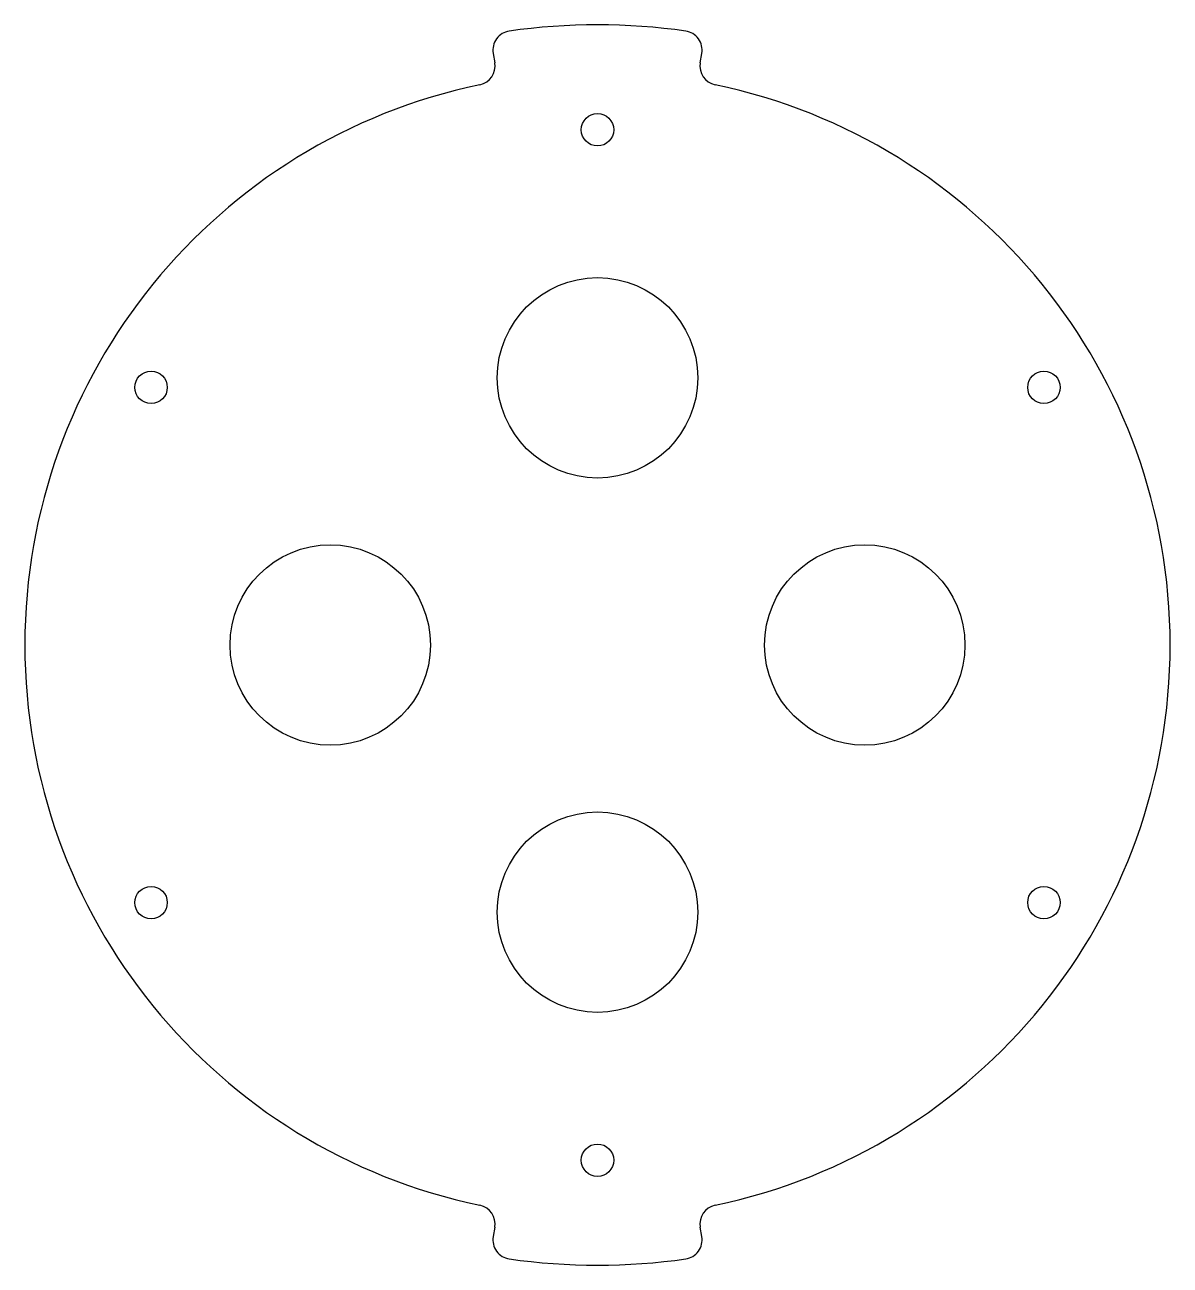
# Model space of a CAD drawing. Header units: millimetres. Extents: x -60 to 60, y -65 to 65.
import ezdxf

# ---------------------------------------------------------------- set-up
doc = ezdxf.new("R2010")
doc.units = ezdxf.units.MM

msp = doc.modelspace()

# ---------------------------------------------------------------- linework, layer by layer
at = {"color": 7, "linetype": 'Continuous', "lineweight": 25}
for p, q in [((-10.93, 62.01), (-10.76, 61.03)), ((10.76, 61.03), (10.93, 62.01)), ((-10.76, -61.03), (-10.93, -62.01)), ((10.93, -62.01), (10.76, -61.03))]:
    msp.add_line(p, q, dxfattribs=at)
for centre, radius in [((0, 54), 1.7), ((0, 28), 10.5), ((-46.77, 27), 1.7), ((46.77, 27), 1.7), ((-28, 0), 10.5), ((28, 0), 10.5), ((0, -28), 10.5), ((-46.77, -27), 1.7), ((46.77, -27), 1.7), ((0, -54), 1.7)]:
    msp.add_circle(centre, radius, dxfattribs=at)
for centre, radius, start, end in [((-8.96, 62.36), 2, 98.1808, 190), ((0, 0), 65, 81.8192, 98.1808), ((8.96, 62.36), 2, 350, 81.8192), ((-12.73, 60.68), 2, 281.8486, 10), ((12.73, 60.68), 2, 170, 258.1514), ((0, 0), 60, 101.8486, 258.1514), ((0, 0), 60, 281.8486, 78.1514), ((-12.73, -60.68), 2, 350, 78.1514), ((12.73, -60.68), 2, 101.8486, 190), ((-8.96, -62.36), 2, 170, 261.8192), ((8.96, -62.36), 2, 278.1808, 10), ((0, 0), 65, 261.8192, 278.1808)]:
    msp.add_arc(centre, radius, start, end, dxfattribs=at)

doc.saveas('drawing.dxf')
